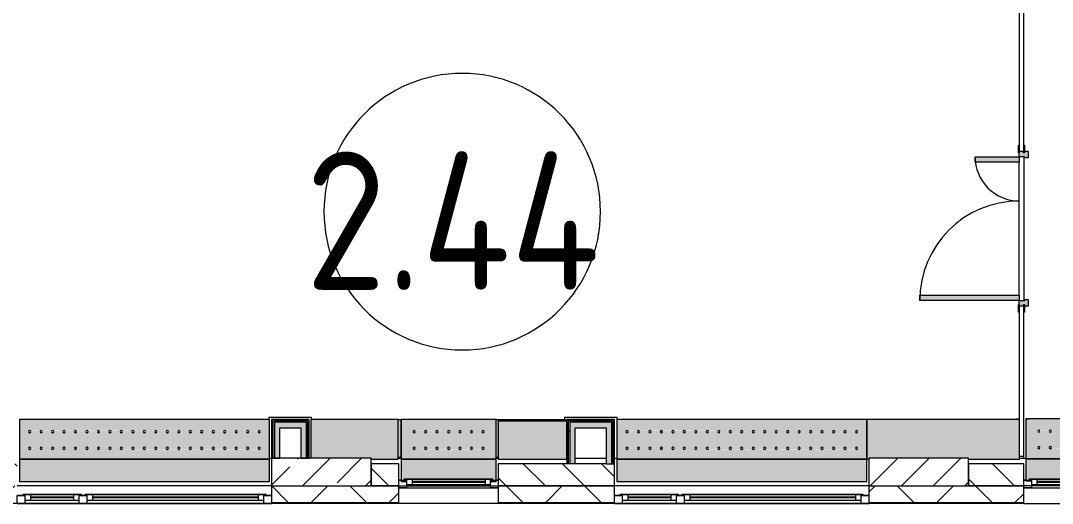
# Model space of a CAD drawing. Header units: millimetres. Extents: x 11693 to 241752, y -8553 to 29926.
# Drawn here: x 200001 to 209329, y -258 to 4105 of the extents above; entities that cross this region are included whole.
import ezdxf

# ---------------------------------------------------------------- set-up
doc = ezdxf.new("R2010")
doc.units = ezdxf.units.MM
for name, color, linetype, lineweight in [('A-AREA-IDEN', 7, 'Continuous', 9), ('A-GLAZ-2', 7, 'Continuous', 5), ('A-WALL-2', 7, 'Continuous', 9), ('A-WALL-5', 7, 'Continuous', 5), ('I-WALL-3', 7, 'Continuous', 5), ('S-COLS', 7, 'Continuous', 5), ('Знаки', 7, 'Continuous', 5)]:
    doc.layers.add(name, color=color, linetype=linetype, lineweight=lineweight)
for name, color, linetype, lineweight, true_color in [('A-DOOR-2', 7, 'Continuous', 5, 0xaaaaaa), ('A-DOOR-3', 7, 'Continuous', 5, 0xe2e2e2), ('A-DOOR-FRAM-2', 7, 'Continuous', 5, 0xe2e2e2), ('A-DOOR-FRAM-3', 7, 'Continuous', 5, 0xaaaaaa), ('A-FLOR-1', 7, 'Continuous', 5, 0xaaaaaa), ('I-WALL-1', 7, 'Continuous', 5, 0xe7e7e7), ('Знаки-2', 7, 'Continuous', 5, 0xd7cfbf)]:
    doc.layers.add(name, color=color, linetype=linetype, lineweight=lineweight, true_color=true_color)
doc.styles.add('GOST Common_3', font='GOST_Common.ttf', dxfattribs={"width": 0.9, "height": 1250})
pattern_1 = [(45, (89739.8, 0), (-285.1231, 285.1231), []), (45, (90024.94, 0), (-285.1231, 285.1231), [504.031, -100.806, 16.764, -84.042])]
pattern_2 = [(45, (89739.8, 0), (-530.33, 530.33), []), (135, (89739.8, 0), (-530.33, -530.33), [])]

# ---------------------------------------------------------------- blocks, each defined once
blk = doc.blocks.new('120_Окно_СКБ_1Ст - 120_Окно_СКБ_1Ст 900х2500_h_ с форточкой-V100-Общий план 2 этажа с размещением фрагментов 2_1-2_7')
at = {"layer": 'A-GLAZ-2'}
for p, q in [((-450, -127), (-450, -57)), ((-450, -57), (-380, -57)), ((450, -57), (-450, -57)), ((-380, -57), (-380, -127)), ((380, -87), (-380, -87)), ((-380, -87), (-380, -127)), ((-330, -137), (-330, -87)), ((330, -137), (330, -87)), ((380, -127), (380, -57)), ((380, -57), (450, -57)), ((380, -127), (380, -87)), ((450, -57), (450, -127)), ((-380, -127), (-450, -127)), ((-450, -127), (-429, -127)), ((-380, -127), (-400, -127)), ((-400, -127), (-400, -137)), ((-400, -137), (400, -137)), ((400, -137), (-400, -137)), ((-330, -107), (330, -107)), ((330, -117), (-330, -117)), ((450, -127), (380, -127)), ((400, -127), (380, -127)), ((400, -137), (400, -127)), ((431, -127), (450, -127))]:
    blk.add_line(p, q, dxfattribs=at)
blk = doc.blocks.new('120_Окно_СКБ_2Ст_Фрамуга сверху - 120_Окно_СКБ_2Ст_2300х2500_h_ ДОО-22877051-Общий план 2 этажа с размещением фрагментов 2_1-2_7')
at = {"layer": 'A-GLAZ-2'}
for p, q in [((-1150, 13), (-1150, 83)), ((-1150, 83), (-1080, 83)), ((1150, 83), (-1150, 83)), ((-1080, 13), (-1150, 13)), ((-1150, 13), (-1100, 13)), ((-1080, 13), (-1100, 13)), ((-1100, 13), (-1100, 3)), ((-1100, 3), (540, 3)), ((540, 3), (-1100, 3)), ((-1080, 83), (-1080, 13)), ((-1080, 83), (1080, 83)), ((520, 53), (-1080, 53)), ((-1080, 53), (-1080, 13)), ((-1030, 3), (-1030, 53)), ((-1030, 33), (470, 33)), ((470, 23), (-1030, 23)), ((470, 3), (470, 53)), ((520, 13), (520, 83)), ((520, 83), (590, 83)), ((520, 13), (520, 53)), ((590, 13), (520, 13)), ((540, 13), (520, 13)), ((540, 13), (570, 13)), ((540, 13), (570, 13)), ((540, 3), (540, 13)), ((590, 13), (570, 13)), ((570, 13), (570, 3)), ((570, 3), (1100, 3)), ((1100, 3), (570, 3)), ((590, 83), (590, 13)), ((1080, 53), (590, 53)), ((590, 53), (590, 13)), ((640, 3), (640, 53)), ((640, 33), (1030, 33)), ((1030, 23), (640, 23)), ((1030, 3), (1030, 53)), ((1080, 13), (1080, 83)), ((1080, 83), (1150, 83)), ((1080, 13), (1080, 53)), ((1150, 13), (1080, 13)), ((1100, 13), (1080, 13)), ((1100, 13), (1150, 13)), ((1100, 3), (1100, 13)), ((1150, 83), (1150, 13))]:
    blk.add_line(p, q, dxfattribs=at)
blk = doc.blocks.new('120_Окно_СКБ_1Ст - 120_Окно_СКБ_1Ст 900х2500_h_ с форточкой-22876796-Общий план 2 этажа с размещением фрагментов 2_1-2_7')
at = {"layer": 'A-GLAZ-2'}
for p, q in [((-450, -127), (-450, -57)), ((-450, -57), (-380, -57)), ((450, -57), (-450, -57)), ((-380, -57), (-380, -127)), ((380, -87), (-380, -87)), ((-380, -87), (-380, -127)), ((-330, -137), (-330, -87)), ((330, -137), (330, -87)), ((380, -127), (380, -57)), ((380, -57), (450, -57)), ((380, -127), (380, -87)), ((450, -57), (450, -127)), ((-380, -127), (-450, -127)), ((-450, -127), (-431, -127)), ((-380, -127), (-400, -127)), ((-400, -127), (-400, -137)), ((-400, -137), (400, -137)), ((400, -137), (-400, -137)), ((-330, -107), (330, -107)), ((330, -117), (-330, -117)), ((450, -127), (380, -127)), ((400, -127), (380, -127)), ((400, -137), (400, -127)), ((429, -127), (450, -127))]:
    blk.add_line(p, q, dxfattribs=at)
blk = doc.blocks.new('Зашивка радиатора_ с перфорацией М1_1 - Зашивка радиатора_ с перфорацией М1_1-V236-Общий план 2 этажа с размещением фрагментов 2_1-2_7')
at = {"layer": 'Знаки-2'}
blk.add_hatch(color=256, dxfattribs=at).paths.add_polyline_path([(-430, 380), (-430, 180), (430, 180), (430, 380), (379, 380), (379, 373), (399, 370.4), (399, 363), (-401, 363), (-401, 373), (-381, 373), (-381, 380), (-401, 380)])
h = blk.add_hatch(color=256, dxfattribs=at)
h.paths.add_polyline_path([(-430, 180), (-430, -179.9), (430.2, -179.9), (430.2, 180), (-31.3, 180)])
h.paths.add_polyline_path([(-102.8, 90.4), (320.9, 85.4), (320.9, 75.4), (312.2, 70.4), (303.6, 75.4), (303.6, 85.4), (307.2, 89), (217.2, 85.4), (217.2, 75.4), (208.5, 70.4), (199.8, 75.4), (199.8, 85.4), (203.5, 89), (113.4, 85.4), (113.4, 75.4), (104.7, 70.4), (96.1, 75.4), (96.1, 85.4), (99.7, 89), (9.7, 85.4), (9.7, 75.4), (1, 70.4), (-7.7, 75.4), (-7.7, 85.4), (-4, 89), (-94.1, 85.4), (-94.1, 75.4), (-102.8, 70.4), (-111.4, 75.4), (-111.4, 85.4), (-107.8, 89), (-197.8, 85.4), (-197.8, 75.4), (-206.5, 70.4), (-215.2, 75.4), (-215.2, 85.4), (-211.5, 89), (-301.6, 85.4), (-301.6, 75.4), (-310.3, 70.4), (-318.9, 75.4), (-318.9, 85.4), (-310.3, 90.4), (-307.7, 90), (-206.5, 90.4)])
h.paths.add_polyline_path([(-102.8, -59.6), (-94.1, -64.6), (-94.1, -74.6), (-97.8, -78.3), (-7.7, -74.6), (-7.7, -64.6), (1, -59.6), (9.7, -64.6), (9.7, -74.6), (6, -78.3), (96.1, -74.6), (96.1, -64.6), (104.7, -59.6), (113.4, -64.6), (113.4, -74.6), (109.7, -78.3), (199.8, -74.6), (199.8, -64.6), (208.5, -59.6), (217.2, -64.6), (217.2, -74.6), (213.5, -78.3), (303.6, -74.6), (303.6, -64.6), (312.2, -59.6), (320.9, -64.6), (320.9, -74.6), (312.2, -79.6), (309.7, -79.3), (-318.9, -74.6), (-318.9, -64.6), (-310.3, -59.6), (-301.6, -64.6), (-301.6, -74.6), (-305.3, -78.3), (-215.2, -74.6), (-215.2, -64.6), (-206.5, -59.6), (-197.8, -64.6), (-197.8, -74.6), (-201.5, -78.3), (-111.4, -74.6), (-111.4, -64.6), (-105.3, -60)])
at = {"layer": 'Знаки'}
for p, q in [((-381, 380), (-430, 380)), ((-430, 380), (-430, 180)), ((430, 380), (379, 380)), ((430, 180), (430, 380)), ((-430, 180), (430, 180)), ((430.2, 180), (-430, 180)), ((-430, 180), (-430, -179.9)), ((430.2, -179.9), (430.2, 180)), ((-430, -179.9), (430.2, -179.9))]:
    blk.add_line(p, q, dxfattribs=at)
for centre, start, end in [((-310.3, 80.4), 180, 0), ((-310.3, 80.4), 0, 180), ((-206.5, 80.4), 0, 180), ((-206.5, 80.4), 180, 360), ((-102.8, 80.4), 0, 180), ((-102.8, 80.4), 180, 0), ((1, 80.4), 0, 180), ((1, 80.4), 180, 0), ((104.7, 80.4), 0, 180), ((104.7, 80.4), 180, 360), ((208.5, 80.4), 0, 180), ((208.5, 80.4), 180, 0), ((312.2, 80.4), 0, 180), ((312.2, 80.4), 180, 0), ((-310.3, -69.6), 0, 180), ((-310.3, -69.6), 180, 0), ((-206.5, -69.6), 0, 180), ((-206.5, -69.6), 180, 0), ((-102.8, -69.6), 0, 180), ((-102.8, -69.6), 180, 0), ((1, -69.6), 0, 180), ((1, -69.6), 180, 0), ((104.7, -69.6), 0, 180), ((104.7, -69.6), 180, 0), ((208.5, -69.6), 0, 180), ((208.5, -69.6), 180, 0), ((312.2, -69.6), 0, 180), ((312.2, -69.6), 180, 0)]:
    blk.add_arc(centre, 10, start, end, dxfattribs=at)
blk = doc.blocks.new('Зашивка радиатора_ с перфорацией М7_1 - Зашивка радиатора_ с перфорацией М7_1-31137119-Общий план 2 этажа с размещением фрагментов 2_1-2_7')
at = {"layer": 'Знаки-2'}
blk.add_hatch(color=256, dxfattribs=at).paths.add_polyline_path([(1890, 380), (-370, 380), (-370, 180), (1890, 180), (1890, 365.9)])
h = blk.add_hatch(color=256, dxfattribs=at)
h.paths.add_polyline_path([(1545.6, 180), (-370, 180), (-370, -179.9), (1890, -179.9), (1890, 180)])
h.paths.add_polyline_path([(521.6, 90.4), (1806.2, 85.4), (1806.2, 75.4), (1797.5, 70.4), (1788.8, 75.4), (1788.8, 85.4), (1792.5, 89), (1702.4, 85.4), (1702.4, 75.4), (1693.7, 70.4), (1685.1, 75.4), (1685.1, 85.4), (1688.7, 89), (1598.7, 85.4), (1598.7, 75.4), (1590, 70.4), (1581.3, 75.4), (1581.3, 85.4), (1585, 89), (1494.9, 85.4), (1494.9, 75.4), (1486.2, 70.4), (1477.6, 75.4), (1477.6, 85.4), (1481.2, 89), (1391.2, 85.4), (1391.2, 75.4), (1382.5, 70.4), (1373.8, 75.4), (1373.8, 85.4), (1377.5, 89), (1287.4, 85.4), (1287.4, 75.4), (1278.7, 70.4), (1270.1, 75.4), (1270.1, 85.4), (1273.7, 89), (1183.7, 85.4), (1183.7, 75.4), (1175, 70.4), (1166.3, 75.4), (1166.3, 85.4), (1170, 89), (1079.9, 85.4), (1079.9, 75.4), (1071.2, 70.4), (1062.6, 75.4), (1062.6, 85.4), (1066.2, 89), (976.2, 85.4), (976.2, 75.4), (967.5, 70.4), (958.8, 75.4), (958.8, 85.4), (962.5, 89), (872.4, 85.4), (872.4, 75.4), (863.7, 70.4), (855.1, 75.4), (855.1, 85.4), (858.7, 89), (768.7, 85.4), (768.7, 75.4), (760, 70.4), (751.3, 75.4), (751.3, 85.4), (755, 89), (664.9, 85.4), (664.9, 75.4), (656.2, 70.4), (647.6, 75.4), (647.6, 85.4), (651.2, 89), (561.2, 85.4), (561.2, 75.4), (552.5, 70.4), (543.8, 75.4), (543.8, 85.4), (547.5, 89), (457.4, 85.4), (457.4, 75.4), (448.7, 70.4), (440.1, 75.4), (440.1, 85.4), (443.7, 89), (353.7, 85.4), (353.7, 75.4), (345, 70.4), (336.3, 75.4), (336.3, 85.4), (340, 89), (249.9, 85.4), (249.9, 75.4), (241.2, 70.4), (232.6, 75.4), (232.6, 85.4), (236.2, 89), (146.2, 85.4), (146.2, 75.4), (137.5, 70.4), (128.8, 75.4), (128.8, 85.4), (132.5, 89), (42.4, 85.4), (42.4, 75.4), (33.7, 70.4), (25.1, 75.4), (25.1, 85.4), (28.7, 89), (-61.3, 85.4), (-61.3, 75.4), (-70, 70.4), (-78.7, 75.4), (-78.7, 85.4), (-75, 89), (-165.1, 85.4), (-165.1, 75.4), (-173.8, 70.4), (-182.4, 75.4), (-182.4, 85.4), (-178.8, 89), (-268.8, 85.4), (-268.8, 75.4), (-277.5, 70.4), (-286.2, 75.4), (-286.2, 85.4), (-277.5, 90.4), (-274.9, 90), (448.7, 90.4)])
h.paths.add_polyline_path([(1693.7, -59.6), (1702.4, -64.6), (1702.4, -74.6), (1698.7, -78.3), (1788.8, -74.6), (1788.8, -64.6), (1797.5, -59.6), (1806.2, -64.6), (1806.2, -74.6), (1797.5, -79.6), (1794.9, -79.3), (-286.2, -74.6), (-286.2, -64.6), (-277.5, -59.6), (-268.8, -64.6), (-268.8, -74.6), (-272.5, -78.3), (-182.4, -74.6), (-182.4, -64.6), (-173.8, -59.6), (-165.1, -64.6), (-165.1, -74.6), (-168.8, -78.3), (-78.7, -74.6), (-78.7, -64.6), (-70, -59.6), (-61.3, -64.6), (-61.3, -74.6), (-65, -78.3), (25.1, -74.6), (25.1, -64.6), (33.7, -59.6), (42.4, -64.6), (42.4, -74.6), (38.7, -78.3), (128.8, -74.6), (128.8, -64.6), (137.5, -59.6), (146.2, -64.6), (146.2, -74.6), (142.5, -78.3), (232.6, -74.6), (232.6, -64.6), (241.2, -59.6), (249.9, -64.6), (249.9, -74.6), (246.2, -78.3), (336.3, -74.6), (336.3, -64.6), (345, -59.6), (353.7, -64.6), (353.7, -74.6), (350, -78.3), (440.1, -74.6), (440.1, -64.6), (448.7, -59.6), (457.4, -64.6), (457.4, -74.6), (453.7, -78.3), (543.8, -74.6), (543.8, -64.6), (552.5, -59.6), (561.2, -64.6), (561.2, -74.6), (557.5, -78.3), (647.6, -74.6), (647.6, -64.6), (656.2, -59.6), (664.9, -64.6), (664.9, -74.6), (661.2, -78.3), (751.3, -74.6), (751.3, -64.6), (760, -59.6), (768.7, -64.6), (768.7, -74.6), (765, -78.3), (855.1, -74.6), (855.1, -64.6), (863.7, -59.6), (872.4, -64.6), (872.4, -74.6), (868.7, -78.3), (958.8, -74.6), (958.8, -64.6), (967.5, -59.6), (976.2, -64.6), (976.2, -74.6), (972.5, -78.3), (1062.6, -74.6), (1062.6, -64.6), (1071.2, -59.6), (1079.9, -64.6), (1079.9, -74.6), (1076.2, -78.3), (1166.3, -74.6), (1166.3, -64.6), (1175, -59.6), (1183.7, -64.6), (1183.7, -74.6), (1180, -78.3), (1270.1, -74.6), (1270.1, -64.6), (1278.7, -59.6), (1287.4, -64.6), (1287.4, -74.6), (1283.7, -78.3), (1373.8, -74.6), (1373.8, -64.6), (1382.5, -59.6), (1391.2, -64.6), (1391.2, -74.6), (1387.5, -78.3), (1477.6, -74.6), (1477.6, -64.6), (1486.2, -59.6), (1494.9, -64.6), (1494.9, -74.6), (1491.2, -78.3), (1581.3, -74.6), (1581.3, -64.6), (1590, -59.6), (1598.7, -64.6), (1598.7, -74.6), (1595, -78.3), (1685.1, -74.6), (1685.1, -64.6), (1691.2, -60)])
at = {"layer": 'Знаки'}
for p, q in [((1890, 380), (-370, 380)), ((-370, 380), (-370, 180)), ((1890, 180), (1890, 380)), ((-370, 180), (1890, 180)), ((1890, 180), (-370, 180)), ((-370, 180), (-370, -179.9)), ((1890, -179.9), (1890, 180)), ((-370, -179.9), (1890, -179.9))]:
    blk.add_line(p, q, dxfattribs=at)
for centre, start, end in [((-277.5, 80.4), 0, 180), ((-277.5, 80.4), 180, 360), ((-173.8, 80.4), 0, 180), ((-173.8, 80.4), 180, 0), ((-70, 80.4), 0, 180), ((-70, 80.4), 180, 0), ((33.7, 80.4), 0, 180), ((33.7, 80.4), 180, 360), ((137.5, 80.4), 0, 180), ((137.5, 80.4), 180, 0), ((241.2, 80.4), 0, 180), ((241.2, 80.4), 180, 0), ((345, 80.4), 0, 180), ((345, 80.4), 180, 0), ((448.7, 80.4), 0, 180), ((448.7, 80.4), 180, 0), ((552.5, 80.4), 0, 180), ((552.5, 80.4), 180, 360), ((656.2, 80.4), 0, 180), ((656.2, 80.4), 180, 0), ((760, 80.4), 0, 180), ((760, 80.4), 180, 0), ((863.7, 80.4), 0, 180), ((863.7, 80.4), 180, 0), ((967.5, 80.4), 0, 180), ((967.5, 80.4), 180, 0), ((1071.2, 80.4), 0, 180), ((1071.2, 80.4), 180, 0), ((1175, 80.4), 0, 180), ((1175, 80.4), 180, 0), ((1278.7, 80.4), 0, 180), ((1278.7, 80.4), 180, 0), ((1382.5, 80.4), 0, 180), ((1382.5, 80.4), 180, 0), ((1486.2, 80.4), 0, 180), ((1486.2, 80.4), 180, 360), ((1590, 80.4), 0, 180), ((1590, 80.4), 180, 0), ((1693.7, 80.4), 0, 180), ((1693.7, 80.4), 180, 360), ((1797.5, 80.4), 0, 180), ((1797.5, 80.4), 180, 0), ((-277.5, -69.6), 0, 180), ((-277.5, -69.6), 180, 0), ((-173.8, -69.6), 0, 180), ((-173.8, -69.6), 180, 0), ((-70, -69.6), 0, 180), ((-70, -69.6), 180, 0), ((33.7, -69.6), 0, 180), ((33.7, -69.6), 180, 0), ((137.5, -69.6), 0, 180), ((137.5, -69.6), 180, 0), ((241.2, -69.6), 0, 180), ((241.2, -69.6), 180, 0), ((345, -69.6), 0, 180), ((345, -69.6), 180, 0), ((448.7, -69.6), 0, 180), ((448.7, -69.6), 180, 0), ((552.5, -69.6), 0, 180), ((552.5, -69.6), 180, 0), ((656.2, -69.6), 0, 180), ((656.2, -69.6), 180, 0), ((760, -69.6), 0, 180), ((760, -69.6), 180, 0), ((863.7, -69.6), 0, 180), ((863.7, -69.6), 180, 0), ((967.5, -69.6), 0, 180), ((967.5, -69.6), 180, 0), ((1071.2, -69.6), 0, 180), ((1071.2, -69.6), 180, 0), ((1175, -69.6), 0, 180), ((1175, -69.6), 180, 0), ((1278.7, -69.6), 0, 180), ((1278.7, -69.6), 180, 0), ((1382.5, -69.6), 0, 180), ((1382.5, -69.6), 180, 0), ((1486.2, -69.6), 0, 180), ((1486.2, -69.6), 180, 0), ((1590, -69.6), 0, 180), ((1590, -69.6), 180, 0), ((1693.7, -69.6), 0, 180), ((1693.7, -69.6), 180, 0), ((1797.5, -69.6), 0, 180), ((1797.5, -69.6), 180, 0)]:
    blk.add_arc(centre, 10, start, end, dxfattribs=at)
blk = doc.blocks.new('Зашивка без перфорации М3_2_1 - М3_2_9-31134916-Общий план 2 этажа с размещением фрагментов 2_1-2_7')
at = {"layer": 'Знаки-2'}
blk.add_hatch(color=256, dxfattribs=at).paths.add_polyline_path([(-185.9, 180), (-430, 180), (-430, -179.9), (360.2, -179.9), (360.2, 170), (-185.9, 170)])
at = {"layer": 'Знаки'}
for p, q in [((-185.9, 180), (-430, 180)), ((-430, 180), (-430, -179.9)), ((360.2, -179.9), (360.2, 170)), ((-430, -179.9), (360.2, -179.9))]:
    blk.add_line(p, q, dxfattribs=at)
blk = doc.blocks.new('Зашивка радиатора_ с перфорацией М1_1 - Зашивка радиатора_ с перфорацией М1_1-V240-Общий план 2 этажа с размещением фрагментов 2_1-2_7')
at = {"layer": 'Знаки-2'}
blk.add_hatch(color=256, dxfattribs=at).paths.add_polyline_path([(430, 380), (381, 380), (381, 368.1), (401, 365.6), (401, 358.1), (-399, 358.1), (-399, 368.1), (-379, 368.1), (-379, 380), (-430, 380), (-430, 180), (430, 180), (430, 368.1)])
h = blk.add_hatch(color=256, dxfattribs=at)
h.paths.add_polyline_path([(430.2, 180), (-430, 180), (-430, -179.9), (430.2, -179.9), (430.2, 61.7)])
h.paths.add_polyline_path([(208.5, 90.4), (211.1, 90), (320.9, 85.4), (320.9, 75.4), (312.2, 70.4), (303.6, 75.4), (303.6, 85.4), (307.2, 89), (217.2, 85.4), (217.2, 75.4), (208.5, 70.4), (199.8, 75.4), (199.8, 85.4), (203.5, 89), (113.4, 85.4), (113.4, 75.4), (104.7, 70.4), (96.1, 75.4), (96.1, 85.4), (99.7, 89), (9.7, 85.4), (9.7, 75.4), (1, 70.4), (-7.7, 75.4), (-7.7, 85.4), (-4, 89), (-94.1, 85.4), (-94.1, 75.4), (-102.8, 70.4), (-111.4, 75.4), (-111.4, 85.4), (-107.8, 89), (-197.8, 85.4), (-197.8, 75.4), (-206.5, 70.4), (-215.2, 75.4), (-215.2, 85.4), (-211.5, 89), (-301.6, 85.4), (-301.6, 75.4), (-310.3, 70.4), (-318.9, 75.4), (-318.9, 85.4), (-310.3, 90.4), (-307.7, 90), (104.7, 90.4)])
h.paths.add_polyline_path([(208.5, -59.6), (217.2, -64.6), (217.2, -74.6), (213.5, -78.3), (303.6, -74.6), (303.6, -64.6), (312.2, -59.6), (320.9, -64.6), (320.9, -74.6), (312.2, -79.6), (309.7, -79.3), (-318.9, -74.6), (-318.9, -64.6), (-310.3, -59.6), (-301.6, -64.6), (-301.6, -74.6), (-305.3, -78.3), (-215.2, -74.6), (-215.2, -64.6), (-206.5, -59.6), (-197.8, -64.6), (-197.8, -74.6), (-201.5, -78.3), (-111.4, -74.6), (-111.4, -64.6), (-102.8, -59.6), (-94.1, -64.6), (-94.1, -74.6), (-97.8, -78.3), (-7.7, -74.6), (-7.7, -64.6), (1, -59.6), (9.7, -64.6), (9.7, -74.6), (6, -78.3), (96.1, -74.6), (96.1, -64.6), (104.7, -59.6), (113.4, -64.6), (113.4, -74.6), (109.7, -78.3), (199.8, -74.6), (199.8, -64.6), (205.9, -60)])
at = {"layer": 'Знаки'}
for p, q in [((-379, 380), (-430, 380)), ((-430, 380), (-430, 180)), ((430, 380), (381, 380)), ((430, 180), (430, 380)), ((-430, 180), (430, 180)), ((430.2, 180), (-430, 180)), ((-430, 180), (-430, -179.9)), ((430.2, -179.9), (430.2, 180)), ((-430, -179.9), (430.2, -179.9))]:
    blk.add_line(p, q, dxfattribs=at)
for centre, start, end in [((-310.3, 80.4), 180, 0), ((-310.3, 80.4), 0, 180), ((-206.5, 80.4), 0, 180), ((-206.5, 80.4), 180, 360), ((-102.8, 80.4), 0, 180), ((-102.8, 80.4), 180, 0), ((1, 80.4), 0, 180), ((1, 80.4), 180, 0), ((104.7, 80.4), 0, 180), ((104.7, 80.4), 180, 360), ((208.5, 80.4), 0, 180), ((208.5, 80.4), 180, 0), ((312.2, 80.4), 0, 180), ((312.2, 80.4), 180, 0), ((-310.3, -69.6), 0, 180), ((-310.3, -69.6), 180, 0), ((-206.5, -69.6), 0, 180), ((-206.5, -69.6), 180, 0), ((-102.8, -69.6), 0, 180), ((-102.8, -69.6), 180, 0), ((1, -69.6), 0, 180), ((1, -69.6), 180, 0), ((104.7, -69.6), 0, 180), ((104.7, -69.6), 180, 0), ((208.5, -69.6), 0, 180), ((208.5, -69.6), 180, 0), ((312.2, -69.6), 0, 180), ((312.2, -69.6), 180, 0)]:
    blk.add_arc(centre, 10, start, end, dxfattribs=at)
blk = doc.blocks.new('Зашивка без перфорации М3_2_1 - М3_2_8-31134920-Общий план 2 этажа с размещением фрагментов 2_1-2_7')
at = {"layer": 'Знаки-2'}
for points in [[(-430, 180), (-430, -163.9), (190, -163.9), (190, 180), (77.6, 180)], [(-430, -163.9), (-430, -179.9), (190, -179.9), (190, -163.9), (77.6, -163.9)]]:
    blk.add_hatch(color=256, dxfattribs=at).paths.add_polyline_path(points)
at = {"layer": 'Знаки'}
for p, q in [((190.2, 180), (-430, 180)), ((-430, 180), (-430, -163.9)), ((190.2, -179.9), (190.2, 180)), ((-430, -163.9), (190, -163.9)), ((-430, -163.9), (-430, -179.9)), ((190, -179.9), (-430, -179.9)), ((190, -179.9), (190, -163.9))]:
    blk.add_line(p, q, dxfattribs=at)
blk = doc.blocks.new('Зашивка_ торцевая панель - Зашивка_ торцевая панель Т2-V251-Общий план 2 этажа с размещением фрагментов 2_1-2_7')
at = {"layer": 'Знаки-2'}
blk.add_hatch(color=256, dxfattribs=at).paths.add_polyline_path([(-428.2, -160), (-427.6, -160), (-428.2, -90.4)])
blk = doc.blocks.new('Зашивка_ опоясывающая панель - Зашивка_ опоясывающая панель Т2_1-V260-Общий план 2 этажа с размещением фрагментов 2_1-2_7')
at = {"layer": 'Знаки-2'}
blk.add_hatch(color=256, dxfattribs=at).paths.add_polyline_path([(-430, -160), (-406, -160), (-406, 180), (-430, 180), (-430, -61.5)])
at = {"layer": 'Знаки'}
for p, q in [((-430, -160), (-430, 180)), ((-430, 180), (-406, 180)), ((-406, 180), (-406, -160)), ((-430, -160), (-406, -160))]:
    blk.add_line(p, q, dxfattribs=at)
blk = doc.blocks.new('Зашивка_ опоясывающая панель - Зашивка_ опоясывающая панель Т2_1-V261-Общий план 2 этажа с размещением фрагментов 2_1-2_7')
at = {"layer": 'Знаки-2'}
blk.add_hatch(color=256, dxfattribs=at).paths.add_polyline_path([(-427, -160), (-410.3, -160), (-410.3, 180), (-427, 179.9), (-427, -90.4)])
at = {"layer": 'Знаки'}
for p, q in [((-430, 180), (-406, 180)), ((-427, -160), (-410.3, -160))]:
    blk.add_line(p, q, dxfattribs=at)
blk = doc.blocks.new('110_Дверь_СКБ_2Ст - Д-5_п__в составе перегородки _не входит в спец__-32680317-Общий план 2 этажа с размещением фрагментов 2_1-2_7')
at = {"layer": 'A-DOOR-3'}
h = blk.add_hatch(color=256, dxfattribs=at)
h.paths.add_polyline_path([(712.5, -20), (712.5, 60), (652.5, 60), (652.5, 30), (662.5, 30), (662.5, -20)])
h.paths.add_polyline_path([(-627.5, 30), (-627.5, 60), (-687.5, 60), (-687.5, -20), (-637.5, -20), (-637.5, 30)])
for points in [[(-587.5, -420), (-587.5, -20), (-637.5, -20), (-637.5, -420)], [(662.5, -920), (662.5, -20), (612.5, -20), (612.5, -920)]]:
    blk.add_hatch(color=256, dxfattribs=at).paths.add_polyline_path(points)
at = {"layer": 'A-DOOR-FRAM-2'}
for points in [[(-672.5, 28), (-742.5, 28), (-742.5, 20), (-672.5, 20)], [(767.5, 28), (697.5, 28), (697.5, 20), (767.5, 20)], [(-672.5, -20), (-742.5, -20), (-742.5, -28), (-672.5, -28)], [(767.5, -20), (697.5, -20), (697.5, -28), (767.5, -28)]]:
    blk.add_hatch(color=256, dxfattribs=at).paths.add_polyline_path(points)
at = {"layer": 'A-DOOR-2'}
for p, q in [((-637.5, -20), (-587.5, -20)), ((-637.5, -420), (-637.5, -20)), ((-587.5, -20), (-587.5, -420)), ((612.5, -20), (662.5, -20)), ((612.5, -920), (612.5, -20)), ((662.5, -20), (662.5, -920)), ((-587.5, -420), (-637.5, -420)), ((662.5, -920), (612.5, -920))]:
    blk.add_line(p, q, dxfattribs=at)
for centre, radius, start, end in [((-637.5, -20), 400, 270, 0), ((662.5, -20), 900, 180, 270)]:
    blk.add_arc(centre, radius, start, end, dxfattribs=at)
at = {"layer": 'A-DOOR-FRAM-3'}
for p, q in [((-742.5, 28), (-672.5, 28)), ((-742.5, 20), (-742.5, 28)), ((-672.5, 20), (-742.5, 20)), ((-687.5, 60), (-627.5, 60)), ((-687.5, -20), (-687.5, 60)), ((-687.5, 20), (-672.5, 20)), ((-687.5, 19), (-687.5, 20)), ((-672.5, 19), (-687.5, 19)), ((-672.5, 28), (-672.5, 20)), ((-672.5, 20), (-672.5, 19)), ((-637.5, 30), (-637.5, -20)), ((-627.5, 30), (-637.5, 30)), ((-627.5, 60), (-627.5, 30)), ((652.5, 60), (712.5, 60)), ((652.5, 30), (652.5, 60)), ((662.5, 30), (652.5, 30)), ((662.5, -20), (662.5, 30)), ((697.5, 20), (697.5, 28)), ((697.5, 28), (767.5, 28)), ((697.5, 19), (697.5, 20)), ((697.5, 20), (712.5, 20)), ((767.5, 20), (697.5, 20)), ((712.5, 19), (697.5, 19)), ((712.5, 60), (712.5, -20)), ((712.5, 20), (712.5, 19)), ((767.5, 28), (767.5, 20)), ((-742.5, -20), (-672.5, -20)), ((-742.5, -28), (-742.5, -20)), ((-672.5, -28), (-742.5, -28)), ((-637.5, -20), (-687.5, -20)), ((-672.5, -20), (-672.5, -28)), ((712.5, -20), (662.5, -20)), ((697.5, -28), (697.5, -20)), ((697.5, -20), (767.5, -20)), ((767.5, -28), (697.5, -28)), ((767.5, -20), (767.5, -28))]:
    blk.add_line(p, q, dxfattribs=at)
blk = doc.blocks.new('Зашивка без перфорации М3_2_1 - М3_2_18-32617832-Общий план 2 этажа с размещением фрагментов 2_1-2_7')
at = {"layer": 'Знаки-2'}
blk.add_hatch(color=256, dxfattribs=at).paths.add_polyline_path([(931.8, 180), (931.8, 170.1), (31.8, 170.1), (31.8, 180), (-430, 180), (-428.2, -179.9), (950.2, -179.9), (950.2, 180)])
at = {"layer": 'Знаки'}
for p, q in [((31.8, 180), (-430, 180)), ((-430, 180), (-430, 150.1)), ((950.2, 180), (931.8, 180)), ((950.2, -179.9), (950.2, 180)), ((-428.2, -179.9), (950.2, -179.9))]:
    blk.add_line(p, q, dxfattribs=at)
blk = doc.blocks.new('Зашивка_ торцевая панель - Зашивка_ торцевая панель Т2-31135790-Общий план 2 этажа с размещением фрагментов 2_1-2_7')
at = {"layer": 'Знаки-2'}
blk.add_hatch(color=256, dxfattribs=at).paths.add_polyline_path([(-406, 179.9), (-406, 180), (-430, 179.9)])
at = {"layer": 'Знаки'}
blk.add_line((-430, 180), (-406, 180), dxfattribs=at)
blk = doc.blocks.new('Зашивка_ торцевая панель - Зашивка_ торцевая панель Т2-V292-Общий план 2 этажа с размещением фрагментов 2_1-2_7')
at = {"layer": 'Знаки-2'}
blk.add_hatch(color=256, dxfattribs=at).paths.add_polyline_path([(-406, 175), (-406, 180), (-430, 175)])
at = {"layer": 'Знаки'}
blk.add_line((-430, 180), (-406, 180), dxfattribs=at)
blk = doc.blocks.new('Марка_Помещения - Номер-25198446-Общий план 2 этажа с размещением фрагментов 2_1-2_7')
at = {"layer": 'A-AREA-IDEN'}
for start, end in [(360, 180), (180, 360)]:
    blk.add_arc((0, 0), 2.5, start, end, dxfattribs=at)

msp = doc.modelspace()

# ---------------------------------------------------------------- hatches: boundary and pattern name
at = {"layer": 'A-WALL-5'}
h = msp.add_hatch(dxfattribs=at)
h.set_pattern_fill('FP_59', color=256, style=0, pattern_type=2)
h.set_pattern_definition([(135, (89739.81, 0), (-176.7767, -176.7767), [])])
h.paths.add_polyline_path([(208569.8, -100), (209069.8, -100), (209069.8, 100), (208569.8, 100), (208569.8, -45.4)])
h.paths.add_polyline_path([(212569.8, -100), (212569.8, 100), (211769.8, 100), (211769.8, -100)])
h.paths.add_polyline_path([(203419.8, -100), (203419.8, 100), (203169.8, 100), (203169.8, -100), (203406, -100)])
h.paths.add_polyline_path([(204319.8, -100), (205369.8, -100), (205369.8, 100), (204319.8, 100), (204319.8, -45.4)])
h.paths.add_polyline_path([(198669.8, -100), (199969.8, -100), (199969.8, 100), (198669.8, 100), (198669.8, -45.4)])
h.paths.add_polyline_path([(194569.8, -100), (194569.8, 100), (193519.8, 100), (193519.8, -100), (194189.9, -100)])
h.paths.add_polyline_path([(191117.8, -100), (191469.8, -100), (191469.8, 100), (190569.8, 100), (190569.8, -100)])
h.paths.add_polyline_path([(192619.8, -100), (192619.8, 100), (192369.8, 100), (192369.8, -100)])
h.paths.add_polyline_path([(188769.8, -100), (188769.8, 100), (185419.8, 100), (185419.8, -100), (187021.7, -100)])
h.paths.add_polyline_path([(184269.8, -100), (184519.8, -100), (184519.8, 100), (184269.8, 100), (184269.8, -45.4)])
h.paths.add_polyline_path([(182469.8, -100), (182469.8, 100), (181669.8, 100), (181669.8, -100), (181901.6, -100)])
h = msp.add_hatch(dxfattribs=at)
h.set_pattern_fill('FP_49', color=256, style=0, pattern_type=2)
h.set_pattern_definition([(45, (89739.8, 0), (-353.5534, 353.5534), []), (135, (89739.8, 0), (-353.5534, -353.5534), [])])
h.paths.add_polyline_path([(214819.8, -250), (214819.8, -100), (213469.8, -100), (213469.8, -250), (213646.2, -250)])
h.paths.add_polyline_path([(209969.8, -250), (210869.8, -250), (210869.8, -100), (209969.8, -100)])
h.paths.add_polyline_path([(211769.8, -250), (212569.8, -250), (212569.8, -100), (211769.8, -100)])
h.paths.add_polyline_path([(207669.8, -250), (209069.8, -250), (209069.8, -100), (207669.8, -100)])
h.paths.add_polyline_path([(203406, -250), (203419.8, -250), (203419.8, -100), (202269.8, -100), (202269.8, -250)])
h.paths.add_polyline_path([(205369.8, -250), (205369.8, -100), (204319.8, -100), (204319.8, -250), (204430.1, -250)])
h.paths.add_polyline_path([(199969.8, -250), (199969.8, -100), (198669.8, -100), (198669.8, -250), (199310, -250)])
h.paths.add_polyline_path([(194569.8, -250), (194569.8, -100), (193519.8, -100), (193519.8, -250), (194189.9, -250)])
h.paths.add_polyline_path([(197769.8, -250), (197769.8, -100), (196869.8, -100), (196869.8, -250), (197261.9, -250)])
h.paths.add_polyline_path([(191117.8, -250), (192619.8, -250), (192619.8, -100), (190569.8, -100), (190569.8, -250)])
h.paths.add_polyline_path([(189069.8, -250), (189669.8, -250), (189669.8, -100), (185419.8, -100), (185419.8, -250), (188769.8, -250)])
h.paths.add_polyline_path([(184519.8, -250), (184519.8, -100), (183369.8, -100), (183369.8, -250), (184269.8, -250)])
h.paths.add_polyline_path([(181669.8, -250), (182469.8, -250), (182469.8, -100), (181669.8, -100)])
h.paths.add_polyline_path([(180769.8, -250), (180769.8, -100), (178949.8, -100), (178949.8, -250), (179853.6, -250)])
at = {"layer": 'I-WALL-1'}
for points in [[(202294.8, 150), (202344.8, 150), (202344.8, 475), (202294.8, 475), (202294.8, 258.5)], [(202534.8, 425), (202584.8, 425), (202584.8, 475), (202344.8, 475), (202344.8, 425), (202382, 425)], [(205014.8, 100), (205014.8, 475), (204964.8, 475), (204964.8, 100)], [(205294.8, 425), (205344.8, 425), (205344.8, 475), (205014.8, 475), (205014.8, 425)], [(202584.8, 150), (202584.8, 425), (202534.8, 425), (202534.8, 150)], [(205344.8, 100), (205344.8, 425), (205294.8, 425), (205294.8, 100)]]:
    msp.add_hatch(color=256, dxfattribs=at).paths.add_polyline_path(points)
at = {"layer": 'I-WALL-3'}
h = msp.add_hatch(dxfattribs=at)
h.set_pattern_fill('FP_169', color=256, style=0, pattern_type=2)
h.set_pattern_definition(pattern_2)
h.paths.add_polyline_path([(202584.8, 150), (202597.3, 150), (202597.3, 475), (202584.8, 475), (202584.8, 425)])
h = msp.add_hatch(dxfattribs=at)
h.set_pattern_fill('FP_169', color=256, style=0, pattern_type=2)
h.set_pattern_definition(pattern_2)
h.paths.add_polyline_path([(202597.3, 150), (202609.8, 150), (202609.8, 487.5), (202597.3, 487.5), (202597.3, 425)])
h = msp.add_hatch(dxfattribs=at)
h.set_pattern_fill('FP_169', color=256, style=0, pattern_type=2)
h.set_pattern_definition(pattern_2)
h.paths.add_polyline_path([(204952.3, 100), (204952.3, 500), (204939.8, 500), (204942.1, 100)])
h = msp.add_hatch(dxfattribs=at)
h.set_pattern_fill('FP_169', color=256, style=0, pattern_type=2)
h.set_pattern_definition(pattern_2)
h.paths.add_polyline_path([(204964.8, 100), (204964.8, 487.5), (204952.3, 487.5), (204952.3, 100)])
at = {"layer": 'S-COLS'}
h = msp.add_hatch(dxfattribs=at)
h.set_pattern_fill('FP_57', color=256, style=0, pattern_type=2)
h.set_pattern_definition(pattern_1)
h.paths.add_polyline_path([(202269.8, -100), (203169.8, -100), (203169.8, 150), (202269.8, 150), (202269.8, -45.4)])
h = msp.add_hatch(dxfattribs=at)
h.set_pattern_fill('FP_57', color=256, style=0, pattern_type=2)
h.set_pattern_definition(pattern_1)
h.paths.add_polyline_path([(207669.8, -100), (208569.8, -100), (208569.8, 150), (207669.8, 150), (207669.8, -45.4)])

# ---------------------------------------------------------------- linework, layer by layer
at = {"layer": 'A-FLOR-1'}
for p, q in [((202248.8, 500.4), (202248.8, 521)), ((202248.8, 521), (202628.8, 521)), ((202628.8, 521), (202628.8, 499.9)), ((204919.8, 500.1), (204919.8, 520)), ((204919.8, 520), (205390.8, 520)), ((205390.8, 520), (205390.8, 499.9)), ((209068.8, 170), (209068.8, 150))]:
    msp.add_line(p, q, dxfattribs=at)
at = {"layer": 'A-WALL-2'}
for p, q in [((202282.3, 487.5), (202282.3, 150)), ((202597.3, 487.5), (202282.3, 487.5)), ((202294.8, 475), (202294.8, 150)), ((202584.8, 475), (202294.8, 475)), ((202584.8, 150), (202584.8, 475)), ((202597.3, 150), (202597.3, 487.5)), ((204952.3, 487.5), (204952.3, 100)), ((205357.3, 487.5), (204952.3, 487.5)), ((204964.8, 475), (204964.8, 100)), ((205344.8, 475), (204964.8, 475)), ((205344.8, 100), (205344.8, 475)), ((205357.3, 100), (205357.3, 487.5)), ((203169.8, -100), (203419.8, -100)), ((203419.8, -100), (203169.8, -100)), ((204319.8, -100), (205369.8, -100)), ((205369.8, -100), (204319.8, -100)), ((208569.8, -100), (209069.8, -100)), ((209069.8, -100), (208569.8, -100)), ((202269.8, -250), (203419.8, -250)), ((202269.8, -253), (203419.8, -253)), ((204319.8, -250), (205369.8, -250)), ((204319.8, -253), (205369.8, -253)), ((207669.8, -250), (209069.8, -250)), ((207669.8, -253), (209069.8, -253))]:
    msp.add_line(p, q, dxfattribs=at)
at = {"layer": 'A-WALL-5'}
for p, q in [((203419.8, 100), (203169.8, 100)), ((203169.8, 100), (203169.8, -100)), ((203419.8, -258), (203419.8, 100)), ((205294.8, 100), (204319.8, 100)), ((204319.8, 100), (204319.8, -258)), ((205369.8, -258), (205369.8, 100)), ((209069.8, 100), (208569.8, 100)), ((208569.8, 100), (208569.8, -100)), ((209069.8, -258), (209069.8, 100)), ((202269.8, -100), (202269.8, -258)), ((202269.8, -100), (203169.8, -100)), ((203419.8, -100), (204319.8, -100)), ((207669.8, -100), (207669.8, -258)), ((207669.8, -100), (208569.8, -100)), ((209069.8, -258), (196869.8, -258)), ((209069.8, -258), (214977.8, -258))]:
    msp.add_line(p, q, dxfattribs=at)
at = {"layer": 'I-WALL-3'}
for p, q in [((209069.8, 2980), (209069.8, 5400)), ((209029.8, 5180), (209029.8, 2980)), ((209029.8, 1625), (209029.8, 2825)), ((209069.8, 2875), (209069.8, 1575)), ((209029.8, 1470), (209029.8, 170)), ((209069.8, 170), (209069.8, 1470)), ((202269.8, 500), (202269.8, 150)), ((202609.8, 500), (202269.8, 500)), ((202609.8, 150), (202609.8, 500)), ((204939.8, 500), (204939.8, 100)), ((205369.8, 500), (204939.8, 500)), ((205369.8, 100), (205369.8, 500)), ((202344.8, 150), (202344.8, 425)), ((202344.8, 425), (202534.8, 425)), ((202534.8, 425), (202534.8, 150)), ((205014.8, 100), (205014.8, 425)), ((205014.8, 425), (205294.8, 425)), ((205294.8, 425), (205294.8, 100)), ((202249.6, 150), (202269.8, 150)), ((202269.8, 150), (202344.8, 150)), ((202534.8, 150), (202609.8, 150)), ((203413.9, 150), (203440.6, 150)), ((204300.8, 150), (204317.4, 150)), ((205014.8, 150), (205294.8, 150)), ((205294.8, 100), (205369.8, 100)), ((205369.8, 150), (205390.8, 150)), ((209029.8, 170), (209069.8, 170)), ((209031.6, 150), (209088.6, 150)), ((202269.8, -100), (199969.8, -100)), ((207669.8, -100), (205369.8, -100)), ((209969.8, -100), (209069.8, -100))]:
    msp.add_line(p, q, dxfattribs=at)
at = {"layer": 'S-COLS'}
for p, q in [((203169.8, 150), (202269.8, 150)), ((202269.8, 150), (202269.8, -100)), ((203169.8, 100), (203169.8, 150)), ((203169.8, -100), (203169.8, 100)), ((208569.8, 150), (207669.8, 150)), ((207669.8, 150), (207669.8, -100)), ((208569.8, 100), (208569.8, 150)), ((208569.8, -100), (208569.8, 100)), ((202269.8, -100), (203169.8, -100)), ((207669.8, -100), (208569.8, -100))]:
    msp.add_line(p, q, dxfattribs=at)

# ---------------------------------------------------------------- block references
at = {"layer": 'A-AREA-IDEN', "xscale": 499.9999999999995, "yscale": 499.9999999999995, "zscale": 499.9999999999995}
msp.add_blockref('Марка_Помещения - Номер-25198446-Общий план 2 этажа с размещением фрагментов 2_1-2_7', (203993.4, 2378.6), dxfattribs=at)
at = {"layer": 'A-DOOR-2', "rotation": 270}
msp.add_blockref('110_Дверь_СКБ_2Ст - Д-5_п__в составе перегородки _не входит в спец__-32680317-Общий план 2 этажа с размещением фрагментов 2_1-2_7', (209049.8, 2237.5), dxfattribs=at)
at = {"layer": 'A-GLAZ-2', "rotation": 180}
for name, p in [('120_Окно_СКБ_1Ст - 120_Окно_СКБ_1Ст 900х2500_h_ с форточкой-22876796-Общий план 2 этажа с размещением фрагментов 2_1-2_7', (203869.8, -175)), ('120_Окно_СКБ_1Ст - 120_Окно_СКБ_1Ст 900х2500_h_ с форточкой-V100-Общий план 2 этажа с размещением фрагментов 2_1-2_7', (209519.8, -175)), ('120_Окно_СКБ_2Ст_Фрамуга сверху - 120_Окно_СКБ_2Ст_2300х2500_h_ ДОО-22877051-Общий план 2 этажа с размещением фрагментов 2_1-2_7', (201119.8, -175)), ('120_Окно_СКБ_2Ст_Фрамуга сверху - 120_Окно_СКБ_2Ст_2300х2500_h_ ДОО-22877051-Общий план 2 этажа с размещением фрагментов 2_1-2_7', (206519.8, -175))]:
    msp.add_blockref(name, p, dxfattribs=at)
at = {"layer": 'Знаки', "rotation": 180}
for name, p in [('Зашивка радиатора_ с перфорацией М7_1 - Зашивка радиатора_ с перфорацией М7_1-31137119-Общий план 2 этажа с размещением фрагментов 2_1-2_7', (201879.6, 320.4)), ('Зашивка без перфорации М3_2_1 - М3_2_9-31134916-Общий план 2 этажа с размещением фрагментов 2_1-2_7', (202983.9, 320)), ('Зашивка радиатора_ с перфорацией М1_1 - Зашивка радиатора_ с перфорацией М1_1-V240-Общий план 2 этажа с размещением фрагментов 2_1-2_7', (203870.8, 320.1)), ('Зашивка без перфорации М3_2_1 - М3_2_8-31134920-Общий план 2 этажа с размещением фрагментов 2_1-2_7', (204507.7, 320.1)), ('Зашивка радиатора_ с перфорацией М7_1 - Зашивка радиатора_ с перфорацией М7_1-31137119-Общий план 2 этажа с размещением фрагментов 2_1-2_7', (207280.8, 320)), ('Зашивка без перфорации М3_2_1 - М3_2_18-32617832-Общий план 2 этажа с размещением фрагментов 2_1-2_7', (208601.6, 320.1)), ('Зашивка радиатора_ с перфорацией М1_1 - Зашивка радиатора_ с перфорацией М1_1-V236-Общий план 2 этажа с размещением фрагментов 2_1-2_7', (209518.8, 325))]:
    msp.add_blockref(name, p, dxfattribs=at)
at = {"layer": 'Знаки'}
for name, p in [('Зашивка_ опоясывающая панель - Зашивка_ опоясывающая панель Т2_1-V260-Общий план 2 этажа с размещением фрагментов 2_1-2_7', (203845.2, 320)), ('Зашивка_ опоясывающая панель - Зашивка_ опоясывающая панель Т2_1-V261-Общий план 2 этажа с размещением фрагментов 2_1-2_7', (204727.8, 320.1)), ('Зашивка_ торцевая панель - Зашивка_ торцевая панель Т2-V292-Общий план 2 этажа с размещением фрагментов 2_1-2_7', (209435.8, 325)), ('Зашивка_ торцевая панель - Зашивка_ торцевая панель Т2-31135790-Общий план 2 этажа с размещением фрагментов 2_1-2_7', (209520.1, 325)), ('Зашивка_ торцевая панель - Зашивка_ торцевая панель Т2-V251-Общий план 2 этажа с размещением фрагментов 2_1-2_7', (208079, 320))]:
    msp.add_blockref(name, p, dxfattribs=at)

# ---------------------------------------------------------------- texts
at = {"layer": 'A-AREA-IDEN', "insert": (202574.7, 2921.4), "char_height": 1250, "width": 3535.442, "attachment_point": 1, "style": 'GOST Common_3'}
msp.add_mtext('2.44', dxfattribs=at)

doc.saveas('drawing.dxf')
